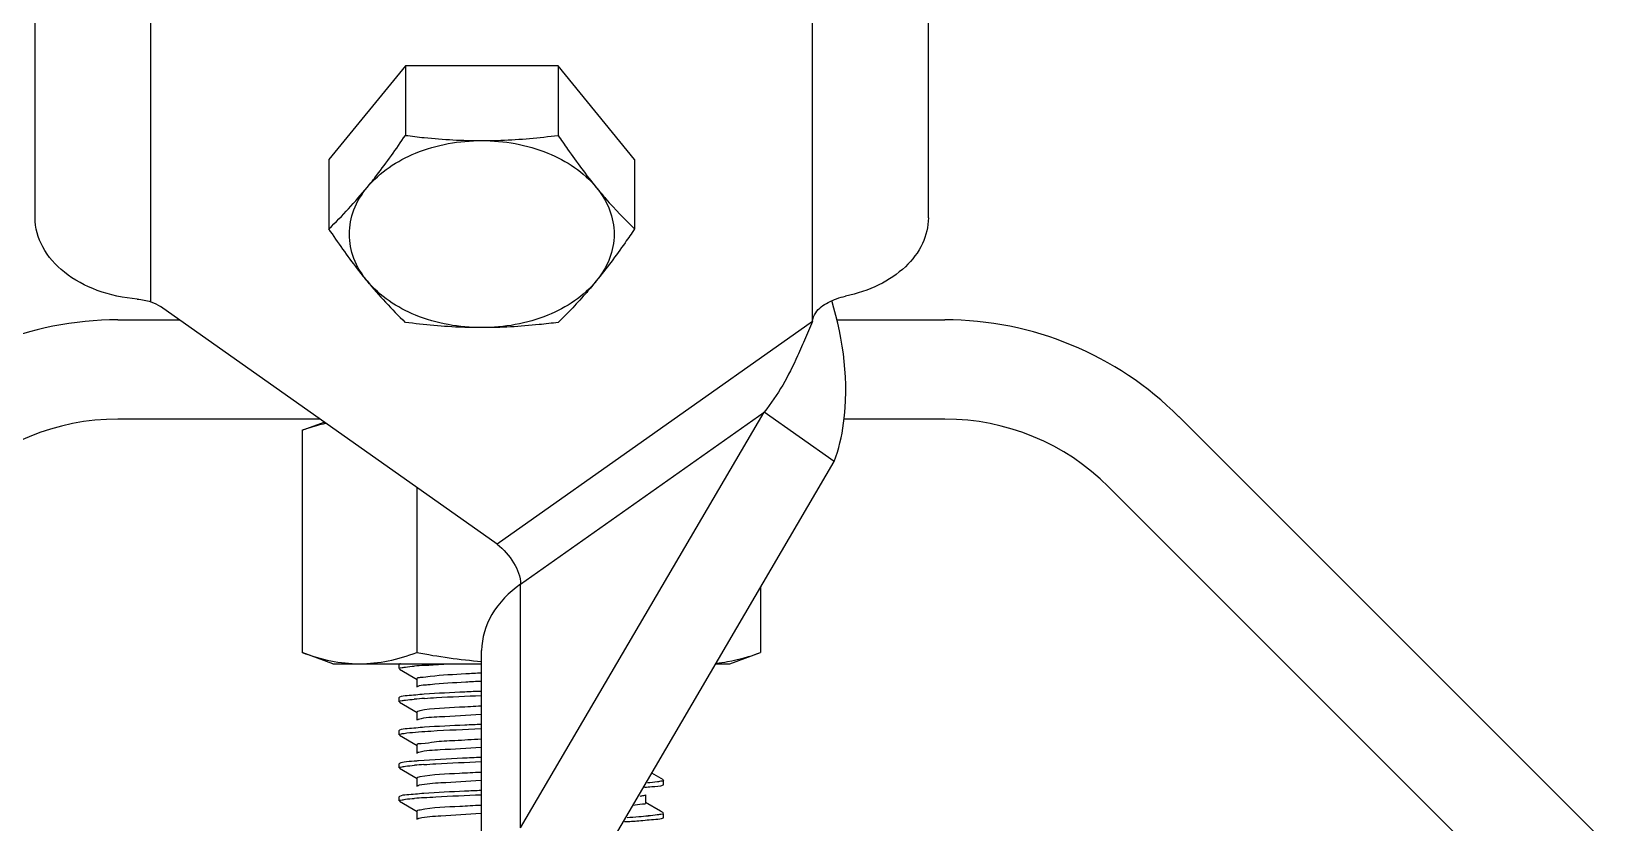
# Model space of a CAD drawing. Extents: x 1382187 to 1725648, y 860327 to 1571294.
# Drawn here: x 1531594 to 1532696, y 1211624 to 1212180 of the extents above; entities that cross this region are included whole.
import ezdxf

# ---------------------------------------------------------------- set-up
doc = ezdxf.new("R2010")
doc.units = 0
doc.header["$LTSCALE"] = 1000
doc.header["$MEASUREMENT"] = 0

msp = doc.modelspace()

# ---------------------------------------------------------------- linework, layer by layer
at = {"linetype": 'Continuous'}
for p, q in [((1531597.1, 1212048.9), (1531597.1, 1212617.6)), ((1532224.4, 1212048.9), (1532224.4, 1212617.6)), ((1531678.4, 1211989.9), (1531678.4, 1212484.2)), ((1532143.1, 1211976.1), (1532143.1, 1212484.2)), ((1531857.1, 1212155.6), (1531803.4, 1212089.9)), ((1531857.1, 1212155.6), (1531857.1, 1212106.8)), ((1531964.4, 1212155.6), (1531857.1, 1212155.6)), ((1532018.1, 1212089.9), (1531964.4, 1212155.6)), ((1531964.4, 1212155.6), (1531964.4, 1212106.8)), ((1531803.4, 1212089.9), (1531803.4, 1212041.1)), ((1532018.1, 1212089.9), (1532018.1, 1212041.1)), ((1531921.5, 1211819.5), (1531685.2, 1211986.6)), ((1531655.2, 1211977.2), (1531698.5, 1211977.2)), ((1532143.1, 1211976.1), (1531921.5, 1211819.5)), ((1532143.1, 1211976.1), (1532138, 1211964.5)), ((1532159.9, 1211977.2), (1532236, 1211977.2)), ((1531797, 1211907.5), (1531655.2, 1211907.5)), ((1531784.6, 1211899.7), (1531800.1, 1211905.3)), ((1531938, 1211620.3), (1532109.1, 1211912.4)), ((1531938, 1211791.4), (1532109.1, 1211912.4)), ((1532158.3, 1211877.6), (1532109.1, 1211912.4)), ((1532236, 1211907.5), (1532164.8, 1211907.5)), ((1532400.3, 1211909.2), (1532696.5, 1211613)), ((1531784.6, 1211899.7), (1531784.6, 1211743.5)), ((1531987.2, 1211585.5), (1532158.3, 1211877.6)), ((1531865.1, 1211859.4), (1531865.1, 1211743.5)), ((1532647.2, 1211563.7), (1532351, 1211859.9)), ((1531938, 1211620.3), (1531938, 1211791.4)), ((1532106.6, 1211789.2), (1532106.6, 1211743.5)), ((1531806.2, 1211735.6), (1531784.6, 1211743.5)), ((1531910.7, 1211138), (1531910.7, 1211745)), ((1532085, 1211735.6), (1532106.6, 1211743.5)), ((1531806.2, 1211735.6), (1531910.7, 1211735.6)), ((1531852.9, 1211735.3), (1531852.7, 1211735.1)), ((1531852.7, 1211732.2), (1531852.7, 1211735.1)), ((1531852.7, 1211732.2), (1531852.7, 1211735.1)), ((1531852.9, 1211731.9), (1531865.5, 1211724.6)), ((1532075.2, 1211735.6), (1532085, 1211735.6)), ((1531865.2, 1211724.9), (1531865.2, 1211719.1)), ((1531852.9, 1211712.1), (1531852.7, 1211711.8)), ((1531852.7, 1211708.9), (1531852.7, 1211711.8)), ((1531852.7, 1211708.9), (1531852.7, 1211711.8)), ((1531852.9, 1211708.7), (1531865.5, 1211701.4)), ((1531865.2, 1211701.7), (1531865.2, 1211695.9)), ((1531852.9, 1211688.9), (1531852.7, 1211688.6)), ((1531852.7, 1211685.7), (1531852.7, 1211688.6)), ((1531852.7, 1211685.7), (1531852.7, 1211688.6)), ((1531852.9, 1211685.5), (1531865.5, 1211678.2)), ((1531865.2, 1211678.5), (1531865.2, 1211672.6)), ((1531852.9, 1211665.6), (1531852.7, 1211665.4)), ((1531852.7, 1211662.5), (1531852.7, 1211665.4)), ((1531852.7, 1211662.5), (1531852.7, 1211665.4)), ((1531852.9, 1211662.2), (1531865.5, 1211654.9)), ((1531865.2, 1211655.2), (1531865.2, 1211649.4)), ((1532038.3, 1211654), (1532030.1, 1211658.7)), ((1532038.5, 1211650.9), (1532038.5, 1211653.8)), ((1532038.5, 1211650.9), (1532038.5, 1211653.8)), ((1531852.9, 1211642.4), (1531852.7, 1211642.2)), ((1531852.7, 1211639.2), (1531852.7, 1211642.2)), ((1531852.7, 1211639.2), (1531852.7, 1211642.2)), ((1532026, 1211637.8), (1532026, 1211643.6)), ((1532038.3, 1211650.6), (1532038.5, 1211650.9)), ((1531852.9, 1211639), (1531865.5, 1211631.7)), ((1531865.2, 1211632), (1531865.2, 1211626.2)), ((1532036.2, 1211632), (1532025.7, 1211638.1)), ((1532038.3, 1211630.8), (1532036.2, 1211632)), ((1532038.5, 1211627.6), (1532038.5, 1211630.5)), ((1532038.5, 1211627.6), (1532038.5, 1211630.5)), ((1532038.3, 1211627.4), (1532038.5, 1211627.6))]:
    msp.add_line(p, q, dxfattribs=at)
for centre, radius, start, end in [((1531570.8, 1212282), 334.9, 313.9914, 320.7735), ((1532089.7, 1212216.3), 334.9, 219.2265, 226.0086), ((1531655.2, 1211744.9), 232.3, 90, 135), ((1532236, 1211744.9), 232.3, 45, 90), ((1531655.2, 1211744.9), 162.6, 90, 135), ((1532236, 1211744.9), 162.6, 45, 90), ((1531897.1, 1211333.4), 401.9, 93.8134, 94.8058), ((1531897.4, 1211306.3), 405.8, 93.7866, 94.8061), ((1531896.8, 1211267.6), 398.1, 93.8422, 94.8039), ((1531896.9, 1211243.1), 399.3, 93.8324, 94.805), ((1531964.8, 1212460.1), 836.7, 273.1645, 273.8477), ((1531967.8, 1212416.7), 790.3, 273.2643, 273.8614), ((1531994.3, 1212026.9), 399.5, 273.8325, 274.8033)]:
    msp.add_arc(centre, radius, start, end, dxfattribs=at)
for points, knots in [([(1531830.3, 1212070.2), (1531832.6, 1212073), (1531841.9, 1212084.9), (1531850.7, 1212097.2), (1531857.1, 1212106.8)], [0, 0, 0, 0, 0.239452, 1, 1, 1, 1]), ([(1531830.3, 1212070.2), (1531839.1, 1212081), (1531865.1, 1212097.9), (1531895, 1212103.1), (1531910.8, 1212103.1)], [0, 0, 0, 0, 0.468341, 1, 1, 1, 1]), ([(1531857.1, 1212106.8), (1531861.5, 1212106.2), (1531879.3, 1212104.1), (1531897.3, 1212103.1), (1531910.8, 1212103.1)], [0, 0, 0, 0, 0.249182, 1, 1, 1, 1]), ([(1531910.8, 1212103.1), (1531915.2, 1212103.1), (1531933.2, 1212103.4), (1531951.1, 1212105.1), (1531964.4, 1212106.8)], [0, 0, 0, 0, 0.250767, 1, 1, 1, 1]), ([(1531910.8, 1212103.1), (1531926.5, 1212103.1), (1531956.4, 1212097.9), (1531982.4, 1212081), (1531991.2, 1212070.2)], [0, 0, 0, 0, 0.531659, 1, 1, 1, 1]), ([(1531964.4, 1212106.8), (1531966.6, 1212103.5), (1531975.1, 1212091.1), (1531984.1, 1212078.9), (1531991.2, 1212070.2)], [0, 0, 0, 0, 0.259411, 1, 1, 1, 1]), ([(1531830.3, 1212004.5), (1531826.4, 1212009.3), (1531820.1, 1212019.6), (1531816.7, 1212037.4), (1531820.1, 1212055.1), (1531826.4, 1212065.5), (1531830.3, 1212070.2)], [0, 0, 0, 0, 0.257487, 0.5, 0.742513, 1, 1, 1, 1]), ([(1531991.2, 1212070.2), (1531993.4, 1212067.5), (1532001.9, 1212057.4), (1532011.1, 1212047.8), (1532018.1, 1212041.1)], [0, 0, 0, 0, 0.264209, 1, 1, 1, 1]), ([(1531991.2, 1212070.2), (1531995.1, 1212065.5), (1532001.4, 1212055.1), (1532004.8, 1212037.4), (1532001.4, 1212019.6), (1531995.1, 1212009.3), (1531991.2, 1212004.5)], [0, 0, 0, 0, 0.257487, 0.5, 0.742513, 1, 1, 1, 1]), ([(1531668.8, 1211991.8), (1531659.3, 1211992.6), (1531641, 1211996.4), (1531617.6, 1212008.9), (1531601.3, 1212026.8), (1531597.1, 1212041.8), (1531597.1, 1212048.9)], [0, 0, 0, 0, 0.28821, 0.553531, 0.788229, 1, 1, 1, 1]), ([(1532224.4, 1212048.9), (1532224.4, 1212042.7), (1532221.2, 1212029.6), (1532208.5, 1212013.1), (1532189.4, 1212000.5), (1532174.3, 1211995.5), (1532166.2, 1211993.8)], [0, 0, 0, 0, 0.215862, 0.450689, 0.713102, 1, 1, 1, 1]), ([(1531830.3, 1212004.5), (1531828, 1212007.3), (1531818.6, 1212019.2), (1531809.9, 1212031.5), (1531803.4, 1212041.1)], [0, 0, 0, 0, 0.239452, 1, 1, 1, 1]), ([(1532018.1, 1212041.1), (1532015.9, 1212037.8), (1532007.3, 1212025.4), (1531998.3, 1212013.2), (1531991.2, 1212004.5)], [0, 0, 0, 0, 0.259411, 1, 1, 1, 1]), ([(1531910.8, 1211971.7), (1531895, 1211971.7), (1531865.1, 1211976.8), (1531839.1, 1211993.8), (1531830.3, 1212004.5)], [0, 0, 0, 0, 0.531659, 1, 1, 1, 1]), ([(1531991.2, 1212004.5), (1531982.4, 1211993.8), (1531956.4, 1211976.8), (1531926.5, 1211971.7), (1531910.8, 1211971.7)], [0, 0, 0, 0, 0.468341, 1, 1, 1, 1]), ([(1531991.2, 1212004.5), (1531989, 1212001.8), (1531980.5, 1211991.7), (1531971.4, 1211982.1), (1531964.4, 1211975.4)], [0, 0, 0, 0, 0.264209, 1, 1, 1, 1]), ([(1532143.1, 1211976.1), (1532143.3, 1211978.3), (1532145.6, 1211984), (1532154.3, 1211990.3), (1532162, 1211992.9), (1532166.2, 1211993.8)], [0, 0, 0, 0, 0.208141, 0.577605, 1, 1, 1, 1]), ([(1532158.3, 1211877.6), (1532161.5, 1211886.3), (1532170.1, 1211923.6), (1532164.9, 1211963), (1532156.6, 1211990.7)], [0, 0, 0, 0, 0.242556, 1, 1, 1, 1]), ([(1531910.8, 1211971.7), (1531906.3, 1211971.7), (1531888.3, 1211972), (1531870.4, 1211973.6), (1531857.1, 1211975.4)], [0, 0, 0, 0, 0.250767, 1, 1, 1, 1]), ([(1531964.4, 1211975.4), (1531960, 1211974.8), (1531942.2, 1211972.7), (1531924.2, 1211971.7), (1531910.8, 1211971.7)], [0, 0, 0, 0, 0.249182, 1, 1, 1, 1]), ([(1532138, 1211964.5), (1532136.2, 1211960.3), (1532128.5, 1211942), (1532118.8, 1211924.3), (1532109.1, 1211912.4)], [0, 0, 0, 0, 0.231709, 1, 1, 1, 1]), ([(1531784.6, 1211899.7), (1531786, 1211900.2), (1531791.4, 1211902.1), (1531796.9, 1211903.7), (1531801.1, 1211904.6)], [0, 0, 0, 0, 0.252515, 1, 1, 1, 1]), ([(1531921.5, 1211819.5), (1531926.3, 1211816.1), (1531933.6, 1211807.5), (1531938, 1211796.7), (1531938, 1211791.4)], [0, 0, 0, 0, 0.525314, 1, 1, 1, 1]), ([(1531938, 1211791.4), (1531930, 1211785.8), (1531916.4, 1211772.4), (1531910.7, 1211753.7), (1531910.7, 1211745)], [0, 0, 0, 0, 0.528923, 1, 1, 1, 1]), ([(1531784.6, 1211743.5), (1531791.2, 1211741.1), (1531804.4, 1211737.1), (1531818.1, 1211735.6), (1531824.9, 1211735.6)], [0, 0, 0, 0, 0.506411, 1, 1, 1, 1]), ([(1531824.9, 1211735.6), (1531831.7, 1211735.6), (1531845.4, 1211737.1), (1531858.6, 1211741.1), (1531865.1, 1211743.5)], [0, 0, 0, 0, 0.493589, 1, 1, 1, 1]), ([(1532075.4, 1211736), (1532078.1, 1211736.3), (1532088.7, 1211737.7), (1532099, 1211740.7), (1532106.6, 1211743.5)], [0, 0, 0, 0, 0.246296, 1, 1, 1, 1]), ([(1531852.7, 1211732.2), (1531852.7, 1211732.6), (1531854.9, 1211732.9), (1531856, 1211733.2), (1531857.1, 1211733.3)], [0, 0, 0, 0, 0.271556, 1, 1, 1, 1]), ([(1531853.6, 1211735.6), (1531853.5, 1211735.6), (1531853.2, 1211735.5), (1531853, 1211735.4), (1531852.9, 1211735.3)], [0, 0, 0, 0, 0.575094, 1, 1, 1, 1]), ([(1531870.4, 1211734.5), (1531871.8, 1211734.6), (1531878.3, 1211735), (1531884.8, 1211735.4), (1531889.9, 1211735.6)], [0, 0, 0, 0, 0.220803, 1, 1, 1, 1]), ([(1531910.4, 1211729), (1531906.8, 1211728.9), (1531894.8, 1211728.2), (1531882.9, 1211727.5), (1531874.6, 1211726.7)], [0, 0, 0, 0, 0.30396, 1, 1, 1, 1]), ([(1531874.6, 1211726.7), (1531872.3, 1211726.5), (1531870.1, 1211725.8), (1531865.2, 1211725.8), (1531865.2, 1211724.9)], [0, 0, 0, 0, 0.734942, 1, 1, 1, 1]), ([(1531874.6, 1211720.9), (1531873.5, 1211720.8), (1531870.5, 1211720.4), (1531867.2, 1211720.4), (1531865.5, 1211719.4)], [0, 0, 0, 0, 0.376921, 1, 1, 1, 1]), ([(1531910.4, 1211723.2), (1531906.8, 1211723.1), (1531894.8, 1211722.4), (1531882.9, 1211721.7), (1531874.6, 1211720.9)], [0, 0, 0, 0, 0.30396, 1, 1, 1, 1]), ([(1531852.7, 1211708.9), (1531852.7, 1211709.4), (1531854.9, 1211709.6), (1531856, 1211710), (1531857.2, 1211710.1)], [0, 0, 0, 0, 0.271401, 1, 1, 1, 1]), ([(1531870.4, 1211714.2), (1531866.3, 1211713.9), (1531860.7, 1211713.1), (1531854.5, 1211713), (1531852.9, 1211712.1)], [0, 0, 0, 0, 0.690495, 1, 1, 1, 1]), ([(1531910.4, 1211716.2), (1531906.6, 1211716.1), (1531893.2, 1211715.5), (1531879.9, 1211714.8), (1531870.4, 1211714.2)], [0, 0, 0, 0, 0.288536, 1, 1, 1, 1]), ([(1531870.6, 1211711.3), (1531873.4, 1211711.5), (1531886.6, 1211712.3), (1531899.9, 1211712.9), (1531910.4, 1211713.3)], [0, 0, 0, 0, 0.207236, 1, 1, 1, 1]), ([(1531867.2, 1211702.5), (1531866.7, 1211702.4), (1531866.1, 1211702.3), (1531865.2, 1211701.9), (1531865.2, 1211701.7)], [0, 0, 0, 0, 0.704936, 1, 1, 1, 1]), ([(1531866.3, 1211696.5), (1531866.1, 1211696.4), (1531865.9, 1211696.3), (1531865.6, 1211696.2), (1531865.5, 1211696.2)], [0, 0, 0, 0, 0.573187, 1, 1, 1, 1]), ([(1531910.3, 1211700), (1531900.6, 1211699.5), (1531886, 1211698.3), (1531871.1, 1211697.8), (1531866.3, 1211696.5)], [0, 0, 0, 0, 0.662973, 1, 1, 1, 1]), ([(1531910.3, 1211705.8), (1531905.3, 1211705.6), (1531890.9, 1211704.6), (1531876.4, 1211704.4), (1531867.2, 1211702.5)], [0, 0, 0, 0, 0.350691, 1, 1, 1, 1]), ([(1531852.7, 1211685.7), (1531852.7, 1211686), (1531854.4, 1211686.4), (1531855.3, 1211686.6), (1531856.2, 1211686.7)], [0, 0, 0, 0, 0.275887, 1, 1, 1, 1]), ([(1531870.6, 1211691), (1531866.5, 1211690.7), (1531860.8, 1211689.9), (1531854.5, 1211689.8), (1531852.9, 1211688.9)], [0, 0, 0, 0, 0.690745, 1, 1, 1, 1]), ([(1531856.2, 1211686.7), (1531856.8, 1211686.8), (1531860.2, 1211687.3), (1531863.6, 1211687.5), (1531866.4, 1211687.7)], [0, 0, 0, 0, 0.19121, 1, 1, 1, 1]), ([(1531866.4, 1211687.7), (1531869.3, 1211688), (1531884, 1211688.9), (1531898.6, 1211689.6), (1531910.4, 1211690.1)], [0, 0, 0, 0, 0.196383, 1, 1, 1, 1]), ([(1531910.4, 1211693), (1531906.6, 1211692.8), (1531893.3, 1211692.2), (1531880, 1211691.6), (1531870.6, 1211691)], [0, 0, 0, 0, 0.288055, 1, 1, 1, 1]), ([(1531910.3, 1211682.6), (1531904.1, 1211682.3), (1531893.5, 1211681.5), (1531878.4, 1211681.1), (1531871.5, 1211679.3), (1531865.2, 1211679.5), (1531865.2, 1211678.5)], [0, 0, 0, 0, 0.409, 0.726331, 0.927829, 1, 1, 1, 1]), ([(1531866.6, 1211673.3), (1531866.3, 1211673.3), (1531866, 1211673.2), (1531865.6, 1211673), (1531865.5, 1211672.9)], [0, 0, 0, 0, 0.585747, 1, 1, 1, 1]), ([(1531910.3, 1211676.8), (1531900.7, 1211676.3), (1531886.2, 1211675.2), (1531871.4, 1211674.6), (1531866.6, 1211673.3)], [0, 0, 0, 0, 0.656169, 1, 1, 1, 1]), ([(1531852.7, 1211662.5), (1531852.7, 1211662.9), (1531854.9, 1211663.2), (1531856, 1211663.5), (1531857.1, 1211663.6)], [0, 0, 0, 0, 0.271616, 1, 1, 1, 1]), ([(1531856.2, 1211666.4), (1531855.5, 1211666.3), (1531854.4, 1211666.1), (1531853.2, 1211665.8), (1531852.9, 1211665.6)], [0, 0, 0, 0, 0.640091, 1, 1, 1, 1]), ([(1531866.4, 1211667.4), (1531865.4, 1211667.3), (1531861.9, 1211667.1), (1531858.5, 1211666.7), (1531856.2, 1211666.4)], [0, 0, 0, 0, 0.30771, 1, 1, 1, 1]), ([(1531910.4, 1211669.8), (1531906.1, 1211669.6), (1531891.4, 1211668.9), (1531876.7, 1211668.2), (1531866.4, 1211667.4)], [0, 0, 0, 0, 0.297382, 1, 1, 1, 1]), ([(1531870.1, 1211664.8), (1531872.9, 1211665), (1531886.3, 1211665.8), (1531899.8, 1211666.4), (1531910.4, 1211666.9)], [0, 0, 0, 0, 0.206065, 1, 1, 1, 1]), ([(1531867.3, 1211656.1), (1531866.8, 1211656), (1531866.2, 1211655.8), (1531865.2, 1211655.4), (1531865.2, 1211655.2)], [0, 0, 0, 0, 0.706178, 1, 1, 1, 1]), ([(1531910.2, 1211653.5), (1531900.8, 1211653.1), (1531886.4, 1211652), (1531871.8, 1211651.3), (1531866.9, 1211650.2)], [0, 0, 0, 0, 0.649558, 1, 1, 1, 1]), ([(1531910.2, 1211659.3), (1531905.2, 1211659.1), (1531890.9, 1211658.2), (1531876.5, 1211657.9), (1531867.3, 1211656.1)], [0, 0, 0, 0, 0.349431, 1, 1, 1, 1]), ([(1532038.5, 1211653.8), (1532038.5, 1211653.3), (1532036.3, 1211653.1), (1532035.2, 1211652.8), (1532034.1, 1211652.6)], [0, 0, 0, 0, 0.271584, 1, 1, 1, 1]), ([(1531852.7, 1211639.2), (1531852.7, 1211639.7), (1531854.9, 1211639.9), (1531856, 1211640.2), (1531857.1, 1211640.4)], [0, 0, 0, 0, 0.271628, 1, 1, 1, 1]), ([(1531870.1, 1211644.5), (1531866.1, 1211644.2), (1531860.5, 1211643.4), (1531854.4, 1211643.3), (1531852.9, 1211642.4)], [0, 0, 0, 0, 0.690212, 1, 1, 1, 1]), ([(1531866.9, 1211650.2), (1531866.6, 1211650.1), (1531866.1, 1211650), (1531865.7, 1211649.8), (1531865.5, 1211649.7)], [0, 0, 0, 0, 0.596703, 1, 1, 1, 1]), ([(1531910.4, 1211646.5), (1531906.5, 1211646.4), (1531893.1, 1211645.8), (1531879.7, 1211645.1), (1531870.1, 1211644.5)], [0, 0, 0, 0, 0.289063, 1, 1, 1, 1]), ([(1531870.2, 1211641.6), (1531873, 1211641.7), (1531886.4, 1211642.6), (1531899.8, 1211643.2), (1531910.4, 1211643.6)], [0, 0, 0, 0, 0.206277, 1, 1, 1, 1]), ([(1532025.7, 1211643.3), (1532025.3, 1211643.1), (1532023.9, 1211642.8), (1532022.6, 1211642.5), (1532021.7, 1211642.4)], [0, 0, 0, 0, 0.35782, 1, 1, 1, 1]), ([(1532025.1, 1211648.8), (1532026.8, 1211649), (1532031.1, 1211649.5), (1532035.9, 1211649.3), (1532038.3, 1211650.6)], [0, 0, 0, 0, 0.387145, 1, 1, 1, 1]), ([(1531867.4, 1211632.8), (1531866.8, 1211632.7), (1531866.2, 1211632.6), (1531865.2, 1211632.2), (1531865.2, 1211632)], [0, 0, 0, 0, 0.707247, 1, 1, 1, 1]), ([(1531910.2, 1211630.3), (1531900.8, 1211629.8), (1531886.4, 1211628.8), (1531871.8, 1211628.1), (1531866.9, 1211626.9)], [0, 0, 0, 0, 0.649158, 1, 1, 1, 1]), ([(1531910.2, 1211636.1), (1531905.2, 1211635.9), (1531891, 1211634.9), (1531876.5, 1211634.7), (1531867.4, 1211632.8)], [0, 0, 0, 0, 0.348434, 1, 1, 1, 1]), ([(1532026, 1211637.8), (1532026, 1211637), (1532021.3, 1211636.9), (1532019.2, 1211636.2), (1532016.9, 1211636)], [0, 0, 0, 0, 0.265324, 1, 1, 1, 1]), ([(1532038.5, 1211630.5), (1532038.5, 1211630.1), (1532036.3, 1211629.8), (1532035.2, 1211629.5), (1532034, 1211629.4)], [0, 0, 0, 0, 0.271518, 1, 1, 1, 1]), ([(1531866.9, 1211626.9), (1531866.6, 1211626.9), (1531866.1, 1211626.7), (1531865.7, 1211626.6), (1531865.5, 1211626.5)], [0, 0, 0, 0, 0.597162, 1, 1, 1, 1]), ([(1532021, 1211625.3), (1532025, 1211625.6), (1532030.6, 1211626.4), (1532036.7, 1211626.5), (1532038.3, 1211627.4)], [0, 0, 0, 0, 0.690319, 1, 1, 1, 1])]:
    msp.add_open_spline(points, degree=3, knots=knots, dxfattribs=at)
for points in [[(1531668.8, 1211991.8), (1531672.1, 1211991.5), (1531675.3, 1211990.9), (1531678.4, 1211989.9)], [(1531678.4, 1211989.9), (1531680.8, 1211989.1), (1531683.2, 1211988), (1531685.2, 1211986.6)], [(1531865.1, 1211743.5), (1531880.2, 1211740.7), (1531895.4, 1211738.5), (1531910.7, 1211737.2)], [(1531857.1, 1211733.3), (1531859.2, 1211733.6), (1531861.3, 1211733.8), (1531863.4, 1211734)], [(1531857.2, 1211710.1), (1531859.3, 1211710.4), (1531861.3, 1211710.6), (1531863.4, 1211710.7)], [(1531857.1, 1211663.6), (1531859.2, 1211663.9), (1531861.3, 1211664.1), (1531863.5, 1211664.3)], [(1532034.1, 1211652.6), (1532031.7, 1211652.3), (1532029.4, 1211652.1), (1532027.1, 1211651.9)], [(1531857.1, 1211640.4), (1531859.2, 1211640.7), (1531861.3, 1211640.9), (1531863.4, 1211641)], [(1532034, 1211629.4), (1532032, 1211629.1), (1532029.8, 1211628.9), (1532027.7, 1211628.7)]]:
    msp.add_open_spline(points, degree=3, dxfattribs=at)

doc.saveas('drawing.dxf')
